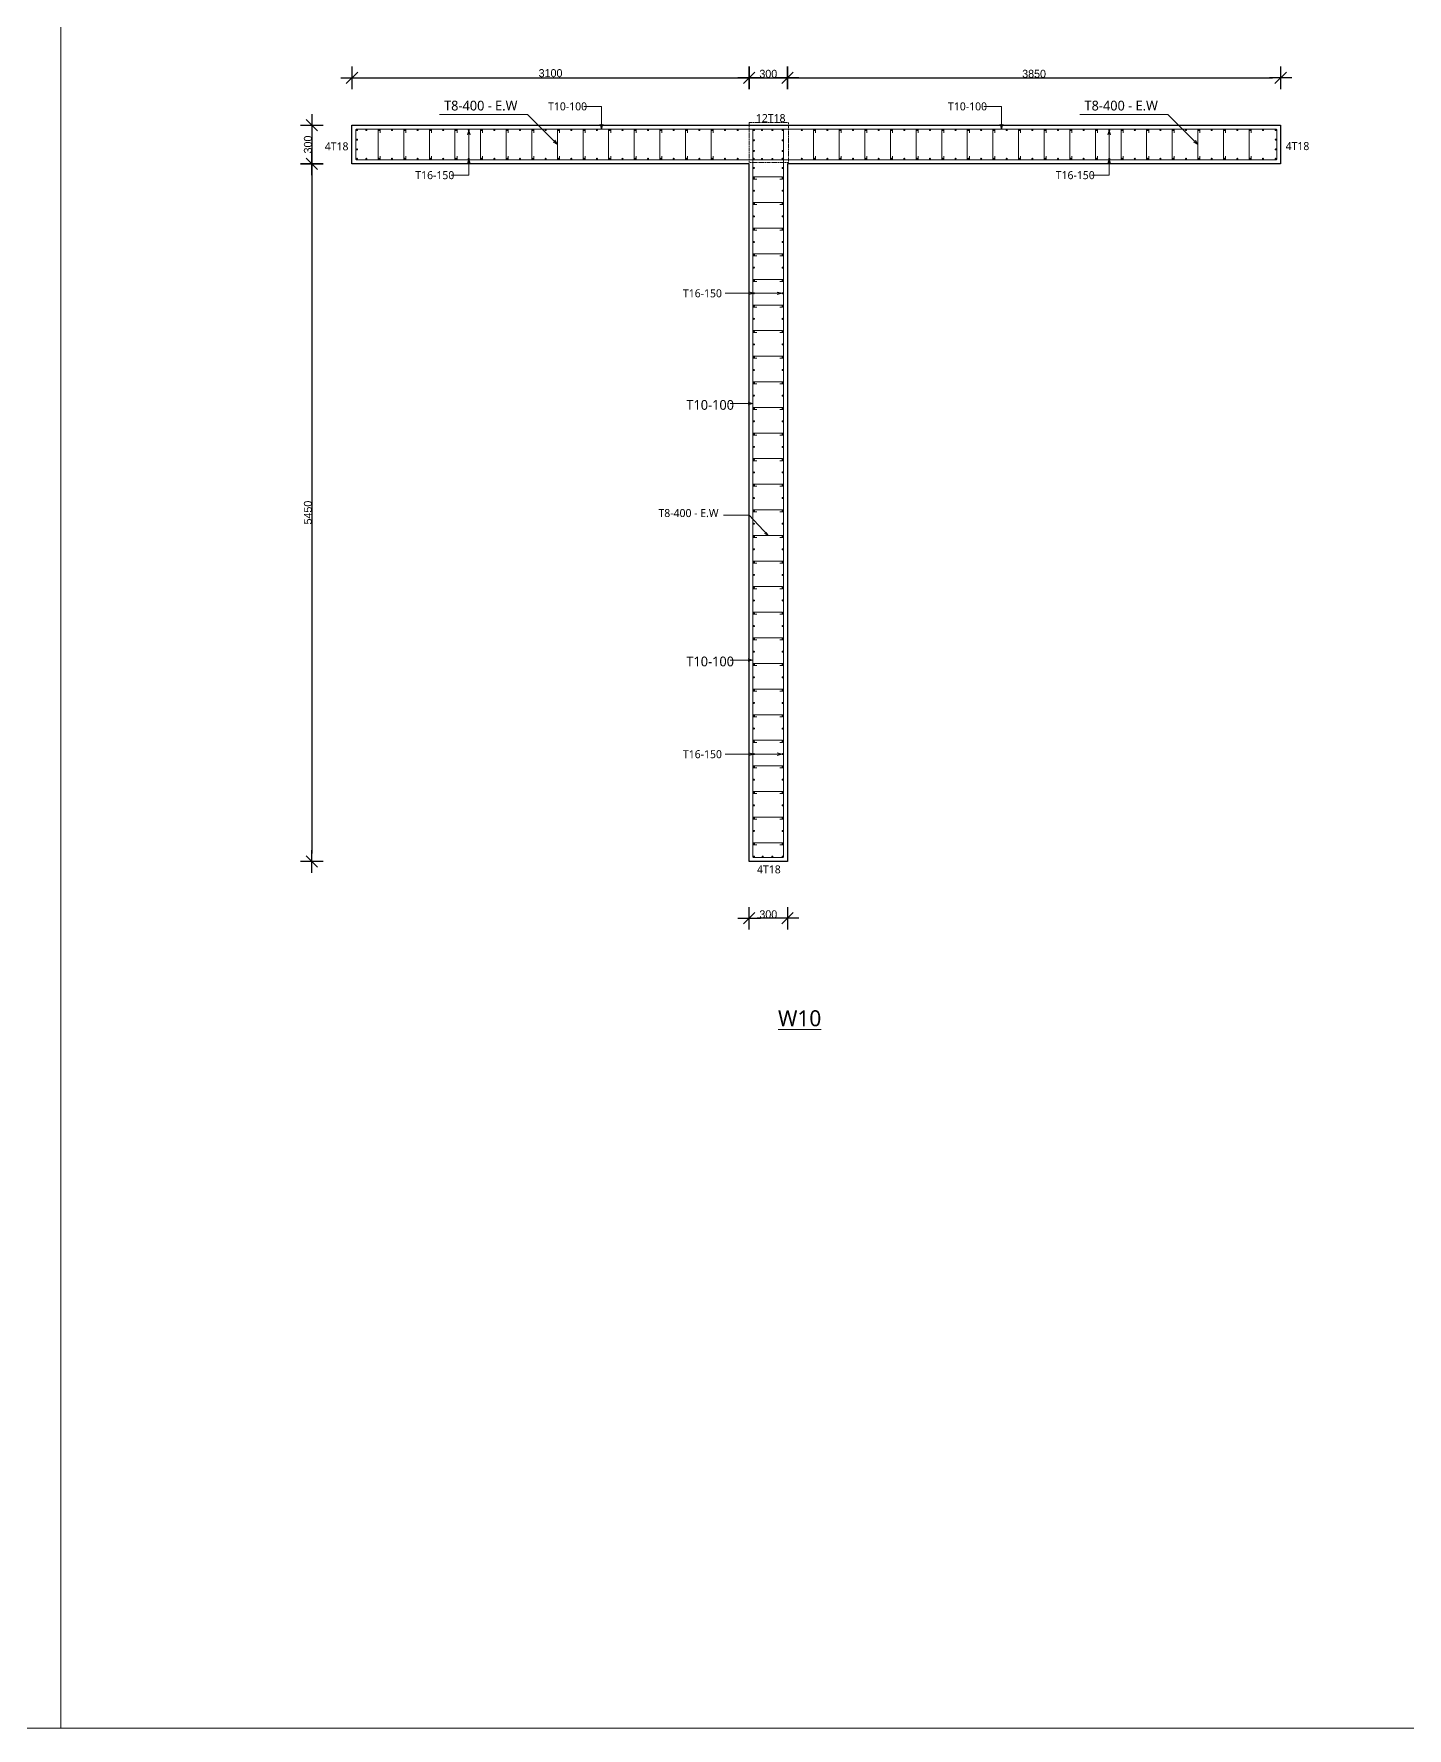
# Model space of a CAD drawing. Header units: millimetres. Extents: x -523 to 167289, y 167321 to 195048.
# Drawn here: x 134646 to 145366, y 169581 to 182814 of the extents above; entities that cross this region are included whole.
import ezdxf

# ---------------------------------------------------------------- set-up
doc = ezdxf.new("R2010")
doc.units = ezdxf.units.MM
doc.header["$PDMODE"] = 98
doc.linetypes.add('Dash', pattern=[6.35, 3.175, -3.175])
doc.layers.get('0').update_dxf_attribs({"lineweight": 20})
doc.layers.get('Defpoints').update_dxf_attribs({"lineweight": 20})
for name, color, linetype, lineweight in [('A-ANNO-TEXT', 4, 'Continuous', 13), ('A-DETL', 2, 'Continuous', 5), ('A-DETL-HDLN', 90, 'Dash', 5)]:
    doc.layers.add(name, color=color, linetype=linetype, lineweight=lineweight)
doc.layers.add('DM', color=7, linetype='Continuous')
doc.layers.add('GR-C', color=1, linetype='Continuous')
doc.styles.add('Segoe UI Light', font='segoeuil.ttf', dxfattribs={"width": 0.85, "height": 400})
doc.styles.add('T25-50', font='stencil.shx', dxfattribs={"height": 62.5})
doc.dimstyles.new('D35-100', dxfattribs={"dimtxt": 62.5, "dimasz": 210, "dimexe": 0.1, "dimexo": 0.0065, "dimgap": 126, "dimtad": 1, "dimdec": 0, "dimzin": 0, "dimdsep": 46, "dimtxsty": 'T25-50', "dimblk": 'TK', "dimcen": 90, "dimdle": 100, "dimclrt": 7, "dimadec": 0, "dimazin": 0, "dimtfac": 1, "dimtdec": 0, "dimtix": 1, "dimtofl": 0, "dimtmove": 1, "dimatfit": 3, "dimldrblk": 'COLUMNS AND AXES-XREF-GROUND$0$DOT1', "dimfxl": 0.15, "dimfxlon": 1, "dimtolj": 1, "dimtzin": 0, "dimarcsym": 1})

# ---------------------------------------------------------------- blocks, each defined once
blk = doc.blocks.new('TK')
at = {"layer": 'DM'}
for p, q in [((1.41, 0), (-1.41, 0)), ((-0.71, -0.71), (0.71, 0.71)), ((0, 1.41), (0, -1.41))]:
    blk.add_line(p, q, dxfattribs=at)
blk = doc.blocks.new('*D466')
at = {"layer": 'A-DETL', "color": 0, "lineweight": -2, "transparency": 16777216}
for p, q in [((140229, 175906), (140229, 175906)), ((140466, 175906), (140291, 175906)), ((140529, 175906), (140529, 175906))]:
    blk.add_line(p, q, dxfattribs=at)
at = {"layer": 'Defpoints', "color": 0, "transparency": 16777216}
for p in [(140229, 176350, 0), (140529, 176350, 0), (140229, 175906)]:
    blk.add_point(p, dxfattribs=at)
at = {"layer": 'A-DETL', "color": 0, "lineweight": -2, "transparency": 16777216, "xscale": 62.5, "yscale": 62.5, "zscale": 62.5, "rotation": 180}
blk.add_blockref('TK', (140229, 175906), dxfattribs=at)
at = {"layer": 'A-DETL', "color": 0, "lineweight": -2, "transparency": 16777216, "xscale": 62.5, "yscale": 62.5, "zscale": 62.5}
blk.add_blockref('TK', (140529, 175906), dxfattribs=at)
at = {"layer": 'A-DETL', "color": 7, "transparency": 16777216, "insert": (140379, 175937), "char_height": 62.5, "attachment_point": 5, "style": 'T25-50'}
blk.add_mtext('\\A1;300', dxfattribs=at)
blk = doc.blocks.new('COLUMNS AND AXES-XREF-GROUND$0$DOT1')
for p, q in [((0, -2.5), (0, 2.5)), ((2.5, 0), (-2.5, 0))]:
    blk.add_line(p, q)
blk.add_circle((0, 0), 0.485)
blk = doc.blocks.new('*D467')
at = {"layer": 'A-DETL', "color": 0, "lineweight": -2, "transparency": 16777216}
for p, q in [((137129, 182471), (137129, 182471)), ((137191, 182471), (140166, 182471)), ((140229, 182471), (140229, 182471))]:
    blk.add_line(p, q, dxfattribs=at)
at = {"layer": 'Defpoints', "color": 0, "transparency": 16777216}
for p in [(140229, 182471), (137129, 182100, 0), (140229, 181800, 0)]:
    blk.add_point(p, dxfattribs=at)
at = {"layer": 'A-DETL', "color": 0, "lineweight": -2, "transparency": 16777216, "xscale": 62.5, "yscale": 62.5, "zscale": 62.5, "rotation": 180}
blk.add_blockref('TK', (137129, 182471), dxfattribs=at)
at = {"layer": 'A-DETL', "color": 0, "lineweight": -2, "transparency": 16777216, "xscale": 62.5, "yscale": 62.5, "zscale": 62.5}
blk.add_blockref('TK', (140229, 182471), dxfattribs=at)
at = {"layer": 'A-DETL', "color": 7, "transparency": 16777216, "insert": (138679, 182507), "char_height": 62.5, "attachment_point": 5, "style": 'T25-50'}
blk.add_mtext('\\A1;3100', dxfattribs=at)
blk = doc.blocks.new('*D468')
at = {"layer": 'A-DETL', "color": 0, "lineweight": -2, "transparency": 16777216}
for p, q in [((140229, 182471), (140229, 182471)), ((140291, 182471), (140466, 182471)), ((140529, 182471), (140529, 182471))]:
    blk.add_line(p, q, dxfattribs=at)
at = {"layer": 'Defpoints', "color": 0, "transparency": 16777216}
for p in [(140529, 182471), (140229, 181800, 0), (140529, 181800, 0)]:
    blk.add_point(p, dxfattribs=at)
at = {"layer": 'A-DETL', "color": 0, "lineweight": -2, "transparency": 16777216, "xscale": 62.5, "yscale": 62.5, "zscale": 62.5, "rotation": 180}
blk.add_blockref('TK', (140229, 182471), dxfattribs=at)
at = {"layer": 'A-DETL', "color": 0, "lineweight": -2, "transparency": 16777216, "xscale": 62.5, "yscale": 62.5, "zscale": 62.5}
blk.add_blockref('TK', (140529, 182471), dxfattribs=at)
at = {"layer": 'A-DETL', "color": 7, "transparency": 16777216, "insert": (140379, 182502), "char_height": 62.5, "attachment_point": 5, "style": 'T25-50'}
blk.add_mtext('\\A1;300', dxfattribs=at)
blk = doc.blocks.new('*D469')
at = {"layer": 'A-DETL', "color": 0, "lineweight": -2, "transparency": 16777216}
for p, q in [((140529, 182471), (140529, 182471)), ((140591, 182471), (144316, 182471)), ((144379, 182471), (144379, 182471))]:
    blk.add_line(p, q, dxfattribs=at)
at = {"layer": 'Defpoints', "color": 0, "transparency": 16777216}
for p in [(144379, 182471), (140529, 181800, 0), (144379, 181800, 0)]:
    blk.add_point(p, dxfattribs=at)
at = {"layer": 'A-DETL', "color": 0, "lineweight": -2, "transparency": 16777216, "xscale": 62.5, "yscale": 62.5, "zscale": 62.5, "rotation": 180}
blk.add_blockref('TK', (140529, 182471), dxfattribs=at)
at = {"layer": 'A-DETL', "color": 0, "lineweight": -2, "transparency": 16777216, "xscale": 62.5, "yscale": 62.5, "zscale": 62.5}
blk.add_blockref('TK', (144379, 182471), dxfattribs=at)
at = {"layer": 'A-DETL', "color": 7, "transparency": 16777216, "insert": (142454, 182502), "char_height": 62.5, "attachment_point": 5, "style": 'T25-50'}
blk.add_mtext('\\A1;3850', dxfattribs=at)
blk = doc.blocks.new('*D470')
at = {"layer": 'A-DETL', "color": 0, "lineweight": -2, "transparency": 16777216}
for p, q in [((136816, 182100), (136816, 182100)), ((136816, 182038), (136816, 181863)), ((136816, 181800), (136816, 181800))]:
    blk.add_line(p, q, dxfattribs=at)
at = {"layer": 'Defpoints', "color": 0, "transparency": 16777216}
for p in [(137129, 182100, 0), (136816, 181800), (137129, 181800, 0)]:
    blk.add_point(p, dxfattribs=at)
at = {"layer": 'A-DETL', "color": 0, "lineweight": -2, "transparency": 16777216, "xscale": 62.5, "yscale": 62.5, "zscale": 62.5}
for p, rotation in [((136816, 182100), 90), ((136816, 181800), 270)]:
    blk.add_blockref('TK', p, dxfattribs=dict(at, rotation=rotation))
at = {"layer": 'A-DETL', "color": 7, "transparency": 16777216, "insert": (136785, 181950), "char_height": 62.5, "attachment_point": 5, "rotation": 90, "style": 'T25-50'}
blk.add_mtext('\\A1;300', dxfattribs=at)
blk = doc.blocks.new('*D471')
at = {"layer": 'A-DETL', "color": 0, "lineweight": -2, "transparency": 16777216}
for p, q in [((136816, 181800), (136816, 181800)), ((136816, 181738), (136816, 176413)), ((136816, 176350), (136816, 176350))]:
    blk.add_line(p, q, dxfattribs=at)
at = {"layer": 'Defpoints', "color": 0, "transparency": 16777216}
for p in [(137129, 181800, 0), (136816, 176350), (140229, 176350, 0)]:
    blk.add_point(p, dxfattribs=at)
at = {"layer": 'A-DETL', "color": 0, "lineweight": -2, "transparency": 16777216, "xscale": 62.5, "yscale": 62.5, "zscale": 62.5}
for p, rotation in [((136816, 181800), 90), ((136816, 176350), 270)]:
    blk.add_blockref('TK', p, dxfattribs=dict(at, rotation=rotation))
at = {"layer": 'A-DETL', "color": 7, "transparency": 16777216, "insert": (136785, 179075), "char_height": 62.5, "attachment_point": 5, "rotation": 90, "style": 'T25-50'}
blk.add_mtext('\\A1;5450', dxfattribs=at)

msp = doc.modelspace()

# ---------------------------------------------------------------- linework, layer by layer
at = {"layer": 'A-ANNO-TEXT', "color": 250, "lineweight": 13}
for p, q in [((139077.3, 182247.9, 0), (138939.8, 182247.9, 0)), ((139077.3, 182070.4, 0), (139077.3, 182247.9, 0)), ((142199.9, 182247.9, 0), (142062.4, 182247.9, 0)), ((142199.9, 182070.4, 0), (142199.9, 182247.9, 0)), ((138498.7, 182184.1, 0), (137811.8, 182184.1, 0)), ((138732.7, 181950.1, 0), (138498.7, 182184.1, 0)), ((139077.3, 182070.4, 0), (139067.3, 182107.9, 0)), ((139077.3, 182070.4, 0), (139087.4, 182107.9, 0)), ((142199.9, 182070.4, 0), (142189.8, 182107.9, 0)), ((142199.9, 182070.4, 0), (142209.9, 182107.9, 0)), ((143498.7, 182184.1, 0), (142811.8, 182184.1, 0)), ((143732.7, 181950.1, 0), (143498.7, 182184.1, 0)), ((138040.7, 182062.4, 0), (138030.7, 182024.9, 0)), ((138040.7, 182062.4, 0), (138040.7, 181710.9, 0)), ((138040.7, 182062.4, 0), (138050.8, 182024.9, 0)), ((138732.7, 181950.1, 0), (138699.1, 181969.5, 0)), ((138732.7, 181950.1, 0), (138713.3, 181983.7, 0)), ((143040.7, 182062.4, 0), (143030.7, 182024.9, 0)), ((143040.7, 182062.4, 0), (143040.7, 181710.9, 0)), ((143040.7, 182062.4, 0), (143050.8, 182024.9, 0)), ((143732.7, 181950.1, 0), (143699.1, 181969.5, 0)), ((143732.7, 181950.1, 0), (143713.3, 181983.7, 0)), ((138040.7, 181838.4, 0), (138030.7, 181800.9, 0)), ((138040.7, 181838.4, 0), (138050.8, 181800.9, 0)), ((143040.7, 181838.4, 0), (143030.7, 181800.9, 0)), ((143040.7, 181838.4, 0), (143050.8, 181800.9, 0)), ((138040.7, 181710.9, 0), (137903.3, 181710.9, 0)), ((143040.7, 181710.9, 0), (142903.3, 181710.9, 0)), ((140151.3, 180787.9, 0), (140042.1, 180787.9, 0)), ((140335.1, 180787.9, 0), (140151.3, 180787.9, 0)), ((140486.8, 180787.9, 0), (140156.3, 180787.9, 0)), ((140266.7, 180788.4, 0), (140229.2, 180798.5, 0)), ((140266.7, 180788.4, 0), (140229.2, 180778.4, 0)), ((140486.8, 180787.9, 0), (140449.3, 180798, 0)), ((140486.8, 180787.9, 0), (140449.3, 180777.9, 0)), ((140258.7, 179927.1, 0), (140081.2, 179927.1, 0)), ((140258.7, 179927.1, 0), (140221.2, 179937.1, 0)), ((140258.7, 179927.1, 0), (140221.2, 179917, 0)), ((140137.5, 179054, 0), (140028.4, 179054, 0)), ((140229.3, 179054, 0), (140137.5, 179054, 0)), ((140378.7, 178896.4, 0), (140350.1, 178912.2, 0)), ((140258.7, 177923.5, 0), (140081.2, 177923.5, 0)), ((140258.7, 177923.5, 0), (140221.2, 177933.5, 0)), ((140258.7, 177923.5, 0), (140221.2, 177913.4, 0)), ((140266.7, 177188.4, 0), (140229.2, 177198.5, 0)), ((140486.8, 177187.9, 0), (140449.3, 177198, 0)), ((140151.3, 177187.9, 0), (140042.1, 177187.9, 0)), ((140335.1, 177187.9, 0), (140151.3, 177187.9, 0)), ((140486.8, 177187.9, 0), (140156.3, 177187.9, 0)), ((140266.7, 177188.4, 0), (140229.2, 177178.4, 0)), ((140486.8, 177187.9, 0), (140449.3, 177177.9, 0))]:
    msp.add_line(p, q, dxfattribs=at)
at = {"layer": 'A-ANNO-TEXT', "color": 250, "lineweight": 13, "elevation": 0}
msp.add_lwpolyline([(140362.5, 178919.8), (140378.7, 178896.4), (140229.3, 179054)], dxfattribs=at)
at = {"layer": 'A-DETL'}
msp.add_lwpolyline([(124282.3, 195047.8), (167289, 195047.8), (167289, 169580.6), (124282.3, 169580.6)], close=True, dxfattribs=at)
msp.add_lwpolyline([(134856.3, 184608), (134856.3, 169580.6)], dxfattribs=at)
at = {"layer": 'A-DETL', "elevation": 0}
for points in [[(137166.7, 182070.4), (144340.7, 182070.4, -0.4142136), (144348.7, 182062.4), (144348.7, 181838.4, -0.4142136), (144340.7, 181830.4), (137166.7, 181830.4, -0.4142136), (137158.7, 181838.4), (137158.7, 182062.4, -0.4142136)], [(140498.7, 182062.4), (140498.7, 176388.4, -0.4142136), (140490.7, 176380.4), (140266.7, 176380.4, -0.4142136), (140258.7, 176388.4), (140258.7, 182062.4, -0.4142136), (140266.7, 182070.4), (140490.7, 182070.4, -0.4142136)]]:
    msp.add_lwpolyline(points, format="xyb", close=True, dxfattribs=at)
at = {"layer": 'A-DETL', "const_width": 8, "elevation": 0}
for points in [[(137164.1, 182062.4, 1), (137172.1, 182062.4, 1)], [(137164.1, 181988.2, 1), (137172.1, 181988.2, 1)], [(137236.7, 182062.4, 1), (137244.7, 182062.4, 1)], [(137336.7, 182062.4, 1), (137344.7, 182062.4, 1)], [(137436.7, 182062.4, 1), (137444.7, 182062.4, 1)], [(137536.7, 182062.4, 1), (137544.7, 182062.4, 1)], [(137636.7, 182062.4, 1), (137644.7, 182062.4, 1)], [(137736.7, 182062.4, 1), (137744.7, 182062.4, 1)], [(137836.7, 182062.4, 1), (137844.7, 182062.4, 1)], [(137936.7, 182062.4, 1), (137944.7, 182062.4, 1)], [(138036.7, 182062.4, 1), (138044.7, 182062.4, 1)], [(138136.7, 182062.4, 1), (138144.7, 182062.4, 1)], [(138236.7, 182062.4, 1), (138244.7, 182062.4, 1)], [(138336.7, 182062.4, 1), (138344.7, 182062.4, 1)], [(138436.7, 182062.4, 1), (138444.7, 182062.4, 1)], [(138536.7, 182062.4, 1), (138544.7, 182062.4, 1)], [(138636.7, 182062.4, 1), (138644.7, 182062.4, 1)], [(138736.7, 182062.4, 1), (138744.7, 182062.4, 1)], [(138836.7, 182062.4, 1), (138844.7, 182062.4, 1)], [(138936.7, 182062.4, 1), (138944.7, 182062.4, 1)], [(139036.7, 182062.4, 1), (139044.7, 182062.4, 1)], [(139136.7, 182062.4, 1), (139144.7, 182062.4, 1)], [(139236.7, 182062.4, 1), (139244.7, 182062.4, 1)], [(139336.7, 182062.4, 1), (139344.7, 182062.4, 1)], [(139436.7, 182062.4, 1), (139444.7, 182062.4, 1)], [(139536.7, 182062.4, 1), (139544.7, 182062.4, 1)], [(139636.7, 182062.4, 1), (139644.7, 182062.4, 1)], [(139736.7, 182062.4, 1), (139744.7, 182062.4, 1)], [(139836.7, 182062.4, 1), (139844.7, 182062.4, 1)], [(139936.7, 182062.4, 1), (139944.7, 182062.4, 1)], [(140036.7, 182062.4, 1), (140044.7, 182062.4, 1)], [(140136.7, 182062.4, 1), (140144.7, 182062.4, 1)], [(140262.7, 181983.1, -1), (140270.7, 181983.1, -1)], [(140494.7, 181983.1, 1), (140486.7, 181983.1, 1)], [(140636.7, 182062.4, 1), (140644.7, 182062.4, 1)], [(140736.7, 182062.4, 1), (140744.7, 182062.4, 1)], [(140836.7, 182062.4, 1), (140844.7, 182062.4, 1)], [(140936.7, 182062.4, 1), (140944.7, 182062.4, 1)], [(141036.7, 182062.4, 1), (141044.7, 182062.4, 1)], [(141136.7, 182062.4, 1), (141144.7, 182062.4, 1)], [(141236.7, 182062.4, 1), (141244.7, 182062.4, 1)], [(141336.7, 182062.4, 1), (141344.7, 182062.4, 1)], [(141436.7, 182062.4, 1), (141444.7, 182062.4, 1)], [(141536.7, 182062.4, 1), (141544.7, 182062.4, 1)], [(141636.7, 182062.4, 1), (141644.7, 182062.4, 1)], [(141736.7, 182062.4, 1), (141744.7, 182062.4, 1)], [(141836.7, 182062.4, 1), (141844.7, 182062.4, 1)], [(141936.7, 182062.4, 1), (141944.7, 182062.4, 1)], [(142036.7, 182062.4, 1), (142044.7, 182062.4, 1)], [(142136.7, 182062.4, 1), (142144.7, 182062.4, 1)], [(142236.7, 182062.4, 1), (142244.7, 182062.4, 1)], [(142336.7, 182062.4, 1), (142344.7, 182062.4, 1)], [(142436.7, 182062.4, 1), (142444.7, 182062.4, 1)], [(142536.7, 182062.4, 1), (142544.7, 182062.4, 1)], [(142636.7, 182062.4, 1), (142644.7, 182062.4, 1)], [(142736.7, 182062.4, 1), (142744.7, 182062.4, 1)], [(142836.7, 182062.4, 1), (142844.7, 182062.4, 1)], [(142936.7, 182062.4, 1), (142944.7, 182062.4, 1)], [(143036.7, 182062.4, 1), (143044.7, 182062.4, 1)], [(143136.7, 182062.4, 1), (143144.7, 182062.4, 1)], [(143236.7, 182062.4, 1), (143244.7, 182062.4, 1)], [(143336.7, 182062.4, 1), (143344.7, 182062.4, 1)], [(143436.7, 182062.4, 1), (143444.7, 182062.4, 1)], [(143536.7, 182062.4, 1), (143544.7, 182062.4, 1)], [(143636.7, 182062.4, 1), (143644.7, 182062.4, 1)], [(143736.7, 182062.4, 1), (143744.7, 182062.4, 1)], [(143836.7, 182062.4, 1), (143844.7, 182062.4, 1)], [(143936.7, 182062.4, 1), (143944.7, 182062.4, 1)], [(144036.7, 182062.4, 1), (144044.7, 182062.4, 1)], [(144136.7, 182062.4, 1), (144144.7, 182062.4, 1)], [(144236.7, 182062.4, 1), (144244.7, 182062.4, 1)], [(144336.7, 182062.4, 1), (144344.7, 182062.4, 1)], [(144336.7, 181988.2, 1), (144344.7, 181988.2, 1)], [(137164.1, 181911.8, 1), (137172.1, 181911.8, 1)], [(137164.1, 181838.3, 1), (137172.1, 181838.3, 1)], [(137236.7, 181838.4, -1), (137244.7, 181838.4, -1)], [(137336.7, 181838.4, -1), (137344.7, 181838.4, -1)], [(137436.7, 181838.4, -1), (137444.7, 181838.4, -1)], [(137536.7, 181838.4, -1), (137544.7, 181838.4, -1)], [(137636.7, 181838.4, -1), (137644.7, 181838.4, -1)], [(137736.7, 181838.4, -1), (137744.7, 181838.4, -1)], [(137836.7, 181838.4, -1), (137844.7, 181838.4, -1)], [(137936.7, 181838.4, -1), (137944.7, 181838.4, -1)], [(138036.7, 181838.4, -1), (138044.7, 181838.4, -1)], [(138136.7, 181838.4, -1), (138144.7, 181838.4, -1)], [(138236.7, 181838.4, -1), (138244.7, 181838.4, -1)], [(138336.7, 181838.4, -1), (138344.7, 181838.4, -1)], [(138436.7, 181838.4, -1), (138444.7, 181838.4, -1)], [(138536.7, 181838.4, -1), (138544.7, 181838.4, -1)], [(138636.7, 181838.4, -1), (138644.7, 181838.4, -1)], [(138736.7, 181838.4, -1), (138744.7, 181838.4, -1)], [(138836.7, 181838.4, -1), (138844.7, 181838.4, -1)], [(138936.7, 181838.4, -1), (138944.7, 181838.4, -1)], [(139036.7, 181838.4, -1), (139044.7, 181838.4, -1)], [(139136.7, 181838.4, -1), (139144.7, 181838.4, -1)], [(139236.7, 181838.4, -1), (139244.7, 181838.4, -1)], [(139336.7, 181838.4, -1), (139344.7, 181838.4, -1)], [(139436.7, 181838.4, -1), (139444.7, 181838.4, -1)], [(139536.7, 181838.4, -1), (139544.7, 181838.4, -1)], [(139636.7, 181838.4, -1), (139644.7, 181838.4, -1)], [(139736.7, 181838.4, -1), (139744.7, 181838.4, -1)], [(139836.7, 181838.4, -1), (139844.7, 181838.4, -1)], [(139936.7, 181838.4, -1), (139944.7, 181838.4, -1)], [(140036.7, 181838.4, -1), (140044.7, 181838.4, -1)], [(140136.7, 181838.4, -1), (140144.7, 181838.4, -1)], [(140261.8, 181838.4, -1), (140269.8, 181838.4, -1)], [(140262.7, 181900, -1), (140270.7, 181900, -1)], [(140485.8, 181838.4, -1), (140493.8, 181838.4, -1)], [(140494.7, 181900, 1), (140486.7, 181900, 1)], [(140636.7, 181838.4, -1), (140644.7, 181838.4, -1)], [(140736.7, 181838.4, -1), (140744.7, 181838.4, -1)], [(140836.7, 181838.4, -1), (140844.7, 181838.4, -1)], [(140936.7, 181838.4, -1), (140944.7, 181838.4, -1)], [(141036.7, 181838.4, -1), (141044.7, 181838.4, -1)], [(141136.7, 181838.4, -1), (141144.7, 181838.4, -1)], [(141236.7, 181838.4, -1), (141244.7, 181838.4, -1)], [(141336.7, 181838.4, -1), (141344.7, 181838.4, -1)], [(141436.7, 181838.4, -1), (141444.7, 181838.4, -1)], [(141536.7, 181838.4, -1), (141544.7, 181838.4, -1)], [(141636.7, 181838.4, -1), (141644.7, 181838.4, -1)], [(141736.7, 181838.4, -1), (141744.7, 181838.4, -1)], [(141836.7, 181838.4, -1), (141844.7, 181838.4, -1)], [(141936.7, 181838.4, -1), (141944.7, 181838.4, -1)], [(142036.7, 181838.4, -1), (142044.7, 181838.4, -1)], [(142136.7, 181838.4, -1), (142144.7, 181838.4, -1)], [(142236.7, 181838.4, -1), (142244.7, 181838.4, -1)], [(142336.7, 181838.4, -1), (142344.7, 181838.4, -1)], [(142436.7, 181838.4, -1), (142444.7, 181838.4, -1)], [(142536.7, 181838.4, -1), (142544.7, 181838.4, -1)], [(142636.7, 181838.4, -1), (142644.7, 181838.4, -1)], [(142736.7, 181838.4, -1), (142744.7, 181838.4, -1)], [(142836.7, 181838.4, -1), (142844.7, 181838.4, -1)], [(142936.7, 181838.4, -1), (142944.7, 181838.4, -1)], [(143036.7, 181838.4, -1), (143044.7, 181838.4, -1)], [(143136.7, 181838.4, -1), (143144.7, 181838.4, -1)], [(143236.7, 181838.4, -1), (143244.7, 181838.4, -1)], [(143336.7, 181838.4, -1), (143344.7, 181838.4, -1)], [(143436.7, 181838.4, -1), (143444.7, 181838.4, -1)], [(143536.7, 181838.4, -1), (143544.7, 181838.4, -1)], [(143636.7, 181838.4, -1), (143644.7, 181838.4, -1)], [(143736.7, 181838.4, -1), (143744.7, 181838.4, -1)], [(143836.7, 181838.4, -1), (143844.7, 181838.4, -1)], [(143936.7, 181838.4, -1), (143944.7, 181838.4, -1)], [(144036.7, 181838.4, -1), (144044.7, 181838.4, -1)], [(144136.7, 181838.4, -1), (144144.7, 181838.4, -1)], [(144236.7, 181838.4, -1), (144244.7, 181838.4, -1)], [(144336.7, 181911.8, 1), (144344.7, 181911.8, 1)], [(144336.7, 181838.3, 1), (144344.7, 181838.3, 1)], [(140262.7, 181766.7, -1), (140270.7, 181766.7, -1)], [(140262.7, 181688.4, -1), (140270.7, 181688.4, -1)], [(140494.7, 181766.7, 1), (140486.7, 181766.7, 1)], [(140494.7, 181688.4, 1), (140486.7, 181688.4, 1)], [(140262.7, 181588.4, -1), (140270.7, 181588.4, -1)], [(140494.7, 181588.4, 1), (140486.7, 181588.4, 1)], [(140262.7, 181488.4, -1), (140270.7, 181488.4, -1)], [(140494.7, 181488.4, 1), (140486.7, 181488.4, 1)], [(140262.7, 181388.4, -1), (140270.7, 181388.4, -1)], [(140494.7, 181388.4, 1), (140486.7, 181388.4, 1)], [(140262.7, 181288.4, -1), (140270.7, 181288.4, -1)], [(140262.7, 181188.4, -1), (140270.7, 181188.4, -1)], [(140494.7, 181288.4, 1), (140486.7, 181288.4, 1)], [(140494.7, 181188.4, 1), (140486.7, 181188.4, 1)], [(140262.7, 181088.4, -1), (140270.7, 181088.4, -1)], [(140494.7, 181088.4, 1), (140486.7, 181088.4, 1)], [(140262.7, 180988.4, -1), (140270.7, 180988.4, -1)], [(140494.7, 180988.4, 1), (140486.7, 180988.4, 1)], [(140262.7, 180888.4, -1), (140270.7, 180888.4, -1)], [(140262.7, 180788.4, -1), (140270.7, 180788.4, -1)], [(140494.7, 180888.4, 1), (140486.7, 180888.4, 1)], [(140494.7, 180788.4, 1), (140486.7, 180788.4, 1)], [(140262.7, 180688.4, -1), (140270.7, 180688.4, -1)], [(140494.7, 180688.4, 1), (140486.7, 180688.4, 1)], [(140262.7, 180588.4, -1), (140270.7, 180588.4, -1)], [(140494.7, 180588.4, 1), (140486.7, 180588.4, 1)], [(140262.7, 180488.4, -1), (140270.7, 180488.4, -1)], [(140262.7, 180388.4, -1), (140270.7, 180388.4, -1)], [(140494.7, 180488.4, 1), (140486.7, 180488.4, 1)], [(140494.7, 180388.4, 1), (140486.7, 180388.4, 1)], [(140262.7, 180288.4, -1), (140270.7, 180288.4, -1)], [(140494.7, 180288.4, 1), (140486.7, 180288.4, 1)], [(140262.7, 180188.4, -1), (140270.7, 180188.4, -1)], [(140494.7, 180188.4, 1), (140486.7, 180188.4, 1)], [(140262.7, 180088.4, -1), (140270.7, 180088.4, -1)], [(140262.7, 179988.4, -1), (140270.7, 179988.4, -1)], [(140494.7, 180088.4, 1), (140486.7, 180088.4, 1)], [(140494.7, 179988.4, 1), (140486.7, 179988.4, 1)], [(140262.7, 179888.4, -1), (140270.7, 179888.4, -1)], [(140494.7, 179888.4, 1), (140486.7, 179888.4, 1)], [(140262.7, 179788.4, -1), (140270.7, 179788.4, -1)], [(140494.7, 179788.4, 1), (140486.7, 179788.4, 1)], [(140262.7, 179688.4, -1), (140270.7, 179688.4, -1)], [(140262.7, 179588.4, -1), (140270.7, 179588.4, -1)], [(140494.7, 179688.4, 1), (140486.7, 179688.4, 1)], [(140494.7, 179588.4, 1), (140486.7, 179588.4, 1)], [(140262.7, 179488.4, -1), (140270.7, 179488.4, -1)], [(140494.7, 179488.4, 1), (140486.7, 179488.4, 1)], [(140262.7, 179388.4, -1), (140270.7, 179388.4, -1)], [(140494.7, 179388.4, 1), (140486.7, 179388.4, 1)], [(140262.7, 179288.4, -1), (140270.7, 179288.4, -1)], [(140262.7, 179188.4, -1), (140270.7, 179188.4, -1)], [(140494.7, 179288.4, 1), (140486.7, 179288.4, 1)], [(140494.7, 179188.4, 1), (140486.7, 179188.4, 1)], [(140262.7, 179088.4, -1), (140270.7, 179088.4, -1)], [(140494.7, 179088.4, 1), (140486.7, 179088.4, 1)], [(140262.7, 178988.4, -1), (140270.7, 178988.4, -1)], [(140494.7, 178988.4, 1), (140486.7, 178988.4, 1)], [(140262.7, 178888.4, -1), (140270.7, 178888.4, -1)], [(140262.7, 178788.4, -1), (140270.7, 178788.4, -1)], [(140494.7, 178888.4, 1), (140486.7, 178888.4, 1)], [(140494.7, 178788.4, 1), (140486.7, 178788.4, 1)], [(140262.7, 178688.4, -1), (140270.7, 178688.4, -1)], [(140494.7, 178688.4, 1), (140486.7, 178688.4, 1)], [(140262.7, 178588.4, -1), (140270.7, 178588.4, -1)], [(140494.7, 178588.4, 1), (140486.7, 178588.4, 1)], [(140262.7, 178488.4, -1), (140270.7, 178488.4, -1)], [(140262.7, 178388.4, -1), (140270.7, 178388.4, -1)], [(140494.7, 178488.4, 1), (140486.7, 178488.4, 1)], [(140494.7, 178388.4, 1), (140486.7, 178388.4, 1)], [(140262.7, 178288.4, -1), (140270.7, 178288.4, -1)], [(140494.7, 178288.4, 1), (140486.7, 178288.4, 1)], [(140262.7, 178188.4, -1), (140270.7, 178188.4, -1)], [(140494.7, 178188.4, 1), (140486.7, 178188.4, 1)], [(140262.7, 178088.4, -1), (140270.7, 178088.4, -1)], [(140262.7, 177988.4, -1), (140270.7, 177988.4, -1)], [(140494.7, 178088.4, 1), (140486.7, 178088.4, 1)], [(140494.7, 177988.4, 1), (140486.7, 177988.4, 1)], [(140262.7, 177888.4, -1), (140270.7, 177888.4, -1)], [(140494.7, 177888.4, 1), (140486.7, 177888.4, 1)], [(140262.7, 177788.4, -1), (140270.7, 177788.4, -1)], [(140494.7, 177788.4, 1), (140486.7, 177788.4, 1)], [(140262.7, 177688.4, -1), (140270.7, 177688.4, -1)], [(140262.7, 177588.4, -1), (140270.7, 177588.4, -1)], [(140494.7, 177688.4, 1), (140486.7, 177688.4, 1)], [(140494.7, 177588.4, 1), (140486.7, 177588.4, 1)], [(140262.7, 177488.4, -1), (140270.7, 177488.4, -1)], [(140494.7, 177488.4, 1), (140486.7, 177488.4, 1)], [(140262.7, 177388.4, -1), (140270.7, 177388.4, -1)], [(140494.7, 177388.4, 1), (140486.7, 177388.4, 1)], [(140262.7, 177288.4, -1), (140270.7, 177288.4, -1)], [(140262.7, 177188.4, -1), (140270.7, 177188.4, -1)], [(140494.7, 177288.4, 1), (140486.7, 177288.4, 1)], [(140494.7, 177188.4, 1), (140486.7, 177188.4, 1)], [(140262.7, 177088.4, -1), (140270.7, 177088.4, -1)], [(140494.7, 177088.4, 1), (140486.7, 177088.4, 1)], [(140262.7, 176988.4, -1), (140270.7, 176988.4, -1)], [(140494.7, 176988.4, 1), (140486.7, 176988.4, 1)], [(140262.7, 176888.4, -1), (140270.7, 176888.4, -1)], [(140494.7, 176888.4, 1), (140486.7, 176888.4, 1)], [(140262.7, 176788.4, -1), (140270.7, 176788.4, -1)], [(140262.7, 176688.4, -1), (140270.7, 176688.4, -1)], [(140494.7, 176788.4, 1), (140486.7, 176788.4, 1)], [(140494.7, 176688.4, 1), (140486.7, 176688.4, 1)], [(140262.7, 176588.4, -1), (140270.7, 176588.4, -1)], [(140494.7, 176588.4, 1), (140486.7, 176588.4, 1)], [(140262.7, 176488.4, -1), (140270.7, 176488.4, -1)], [(140494.7, 176488.4, 1), (140486.7, 176488.4, 1)], [(140271.3, 176388.4, 1), (140263.3, 176388.4, 1)], [(140338.4, 176388.4, 1), (140330.4, 176388.4, 1)], [(140414.6, 176388.4, 1), (140406.6, 176388.4, 1)], [(140494.7, 176388.4, 1), (140486.7, 176388.4, 1)]]:
    msp.add_lwpolyline(points, format="xyb", close=True, dxfattribs=at)
at = {"layer": 'A-DETL', "lineweight": 20, "elevation": 0}
for points in [[(137348.7, 181859.8), (137348.7, 181837.8, -0.4142136), (137340.7, 181829.8), (137340.7, 181829.8, -0.4142136), (137332.7, 181837.8), (137332.7, 182062.4, -0.4142136), (137340.7, 182070.4), (137340.7, 182070.4, -0.4142136), (137348.7, 182062.4), (137348.7, 182040.4)], [(137548.7, 181859.8), (137548.7, 181837.8, -0.4142136), (137540.7, 181829.8), (137540.7, 181829.8, -0.4142136), (137532.7, 181837.8), (137532.7, 182062.4, -0.4142136), (137540.7, 182070.4), (137540.7, 182070.4, -0.4142136), (137548.7, 182062.4), (137548.7, 182040.4)], [(137748.7, 181859.8), (137748.7, 181837.8, -0.4142136), (137740.7, 181829.8), (137740.7, 181829.8, -0.4142136), (137732.7, 181837.8), (137732.7, 182062.4, -0.4142136), (137740.7, 182070.4), (137740.7, 182070.4, -0.4142136), (137748.7, 182062.4), (137748.7, 182040.4)], [(137948.7, 181859.8), (137948.7, 181837.8, -0.4142136), (137940.7, 181829.8), (137940.7, 181829.8, -0.4142136), (137932.7, 181837.8), (137932.7, 182062.4, -0.4142136), (137940.7, 182070.4), (137940.7, 182070.4, -0.4142136), (137948.7, 182062.4), (137948.7, 182040.4)], [(138148.7, 181859.8), (138148.7, 181837.8, -0.4142136), (138140.7, 181829.8), (138140.7, 181829.8, -0.4142136), (138132.7, 181837.8), (138132.7, 182062.4, -0.4142136), (138140.7, 182070.4), (138140.7, 182070.4, -0.4142136), (138148.7, 182062.4), (138148.7, 182040.4)], [(138348.7, 181859.8), (138348.7, 181837.8, -0.4142136), (138340.7, 181829.8), (138340.7, 181829.8, -0.4142136), (138332.7, 181837.8), (138332.7, 182062.4, -0.4142136), (138340.7, 182070.4), (138340.7, 182070.4, -0.4142136), (138348.7, 182062.4), (138348.7, 182040.4)], [(138548.7, 181859.8), (138548.7, 181837.8, -0.4142136), (138540.7, 181829.8), (138540.7, 181829.8, -0.4142136), (138532.7, 181837.8), (138532.7, 182062.4, -0.4142136), (138540.7, 182070.4), (138540.7, 182070.4, -0.4142136), (138548.7, 182062.4), (138548.7, 182040.4)], [(138748.7, 181859.8), (138748.7, 181837.8, -0.4142136), (138740.7, 181829.8), (138740.7, 181829.8, -0.4142136), (138732.7, 181837.8), (138732.7, 182062.4, -0.4142136), (138740.7, 182070.4), (138740.7, 182070.4, -0.4142136), (138748.7, 182062.4), (138748.7, 182040.4)], [(138948.7, 181859.8), (138948.7, 181837.8, -0.4142136), (138940.7, 181829.8), (138940.7, 181829.8, -0.4142136), (138932.7, 181837.8), (138932.7, 182062.4, -0.4142136), (138940.7, 182070.4), (138940.7, 182070.4, -0.4142136), (138948.7, 182062.4), (138948.7, 182040.4)], [(139148.7, 181859.8), (139148.7, 181837.8, -0.4142136), (139140.7, 181829.8), (139140.7, 181829.8, -0.4142136), (139132.7, 181837.8), (139132.7, 182062.4, -0.4142136), (139140.7, 182070.4), (139140.7, 182070.4, -0.4142136), (139148.7, 182062.4), (139148.7, 182040.4)], [(139348.7, 181859.8), (139348.7, 181837.8, -0.4142136), (139340.7, 181829.8), (139340.7, 181829.8, -0.4142136), (139332.7, 181837.8), (139332.7, 182062.4, -0.4142136), (139340.7, 182070.4), (139340.7, 182070.4, -0.4142136), (139348.7, 182062.4), (139348.7, 182040.4)], [(139548.7, 181859.8), (139548.7, 181837.8, -0.4142136), (139540.7, 181829.8), (139540.7, 181829.8, -0.4142136), (139532.7, 181837.8), (139532.7, 182062.4, -0.4142136), (139540.7, 182070.4), (139540.7, 182070.4, -0.4142136), (139548.7, 182062.4), (139548.7, 182040.4)], [(139748.7, 181859.8), (139748.7, 181837.8, -0.4142136), (139740.7, 181829.8), (139740.7, 181829.8, -0.4142136), (139732.7, 181837.8), (139732.7, 182062.4, -0.4142136), (139740.7, 182070.4), (139740.7, 182070.4, -0.4142136), (139748.7, 182062.4), (139748.7, 182040.4)], [(139948.7, 181859.8), (139948.7, 181837.8, -0.4142136), (139940.7, 181829.8), (139940.7, 181829.8, -0.4142136), (139932.7, 181837.8), (139932.7, 182062.4, -0.4142136), (139940.7, 182070.4), (139940.7, 182070.4, -0.4142136), (139948.7, 182062.4), (139948.7, 182040.4)], [(140748.7, 181859.8), (140748.7, 181837.8, -0.4142136), (140740.7, 181829.8), (140740.7, 181829.8, -0.4142136), (140732.7, 181837.8), (140732.7, 182062.4, -0.4142136), (140740.7, 182070.4), (140740.7, 182070.4, -0.4142136), (140748.7, 182062.4), (140748.7, 182040.4)], [(140948.7, 181859.8), (140948.7, 181837.8, -0.4142136), (140940.7, 181829.8), (140940.7, 181829.8, -0.4142136), (140932.7, 181837.8), (140932.7, 182062.4, -0.4142136), (140940.7, 182070.4), (140940.7, 182070.4, -0.4142136), (140948.7, 182062.4), (140948.7, 182040.4)], [(141148.7, 181859.8), (141148.7, 181837.8, -0.4142136), (141140.7, 181829.8), (141140.7, 181829.8, -0.4142136), (141132.7, 181837.8), (141132.7, 182062.4, -0.4142136), (141140.7, 182070.4), (141140.7, 182070.4, -0.4142136), (141148.7, 182062.4), (141148.7, 182040.4)], [(141348.7, 181859.8), (141348.7, 181837.8, -0.4142136), (141340.7, 181829.8), (141340.7, 181829.8, -0.4142136), (141332.7, 181837.8), (141332.7, 182062.4, -0.4142136), (141340.7, 182070.4), (141340.7, 182070.4, -0.4142136), (141348.7, 182062.4), (141348.7, 182040.4)], [(141548.7, 181859.8), (141548.7, 181837.8, -0.4142136), (141540.7, 181829.8), (141540.7, 181829.8, -0.4142136), (141532.7, 181837.8), (141532.7, 182062.4, -0.4142136), (141540.7, 182070.4), (141540.7, 182070.4, -0.4142136), (141548.7, 182062.4), (141548.7, 182040.4)], [(141748.7, 181859.8), (141748.7, 181837.8, -0.4142136), (141740.7, 181829.8), (141740.7, 181829.8, -0.4142136), (141732.7, 181837.8), (141732.7, 182062.4, -0.4142136), (141740.7, 182070.4), (141740.7, 182070.4, -0.4142136), (141748.7, 182062.4), (141748.7, 182040.4)], [(141948.7, 181859.8), (141948.7, 181837.8, -0.4142136), (141940.7, 181829.8), (141940.7, 181829.8, -0.4142136), (141932.7, 181837.8), (141932.7, 182062.4, -0.4142136), (141940.7, 182070.4), (141940.7, 182070.4, -0.4142136), (141948.7, 182062.4), (141948.7, 182040.4)], [(142148.7, 181859.8), (142148.7, 181837.8, -0.4142136), (142140.7, 181829.8), (142140.7, 181829.8, -0.4142136), (142132.7, 181837.8), (142132.7, 182062.4, -0.4142136), (142140.7, 182070.4), (142140.7, 182070.4, -0.4142136), (142148.7, 182062.4), (142148.7, 182040.4)], [(142348.7, 181859.8), (142348.7, 181837.8, -0.4142136), (142340.7, 181829.8), (142340.7, 181829.8, -0.4142136), (142332.7, 181837.8), (142332.7, 182062.4, -0.4142136), (142340.7, 182070.4), (142340.7, 182070.4, -0.4142136), (142348.7, 182062.4), (142348.7, 182040.4)], [(142548.7, 181859.8), (142548.7, 181837.8, -0.4142136), (142540.7, 181829.8), (142540.7, 181829.8, -0.4142136), (142532.7, 181837.8), (142532.7, 182062.4, -0.4142136), (142540.7, 182070.4), (142540.7, 182070.4, -0.4142136), (142548.7, 182062.4), (142548.7, 182040.4)], [(142748.7, 181859.8), (142748.7, 181837.8, -0.4142136), (142740.7, 181829.8), (142740.7, 181829.8, -0.4142136), (142732.7, 181837.8), (142732.7, 182062.4, -0.4142136), (142740.7, 182070.4), (142740.7, 182070.4, -0.4142136), (142748.7, 182062.4), (142748.7, 182040.4)], [(142948.7, 181859.8), (142948.7, 181837.8, -0.4142136), (142940.7, 181829.8), (142940.7, 181829.8, -0.4142136), (142932.7, 181837.8), (142932.7, 182062.4, -0.4142136), (142940.7, 182070.4), (142940.7, 182070.4, -0.4142136), (142948.7, 182062.4), (142948.7, 182040.4)], [(143148.7, 181859.8), (143148.7, 181837.8, -0.4142136), (143140.7, 181829.8), (143140.7, 181829.8, -0.4142136), (143132.7, 181837.8), (143132.7, 182062.4, -0.4142136), (143140.7, 182070.4), (143140.7, 182070.4, -0.4142136), (143148.7, 182062.4), (143148.7, 182040.4)], [(143348.7, 181859.8), (143348.7, 181837.8, -0.4142136), (143340.7, 181829.8), (143340.7, 181829.8, -0.4142136), (143332.7, 181837.8), (143332.7, 182062.4, -0.4142136), (143340.7, 182070.4), (143340.7, 182070.4, -0.4142136), (143348.7, 182062.4), (143348.7, 182040.4)], [(143548.7, 181859.8), (143548.7, 181837.8, -0.4142136), (143540.7, 181829.8), (143540.7, 181829.8, -0.4142136), (143532.7, 181837.8), (143532.7, 182062.4, -0.4142136), (143540.7, 182070.4), (143540.7, 182070.4, -0.4142136), (143548.7, 182062.4), (143548.7, 182040.4)], [(143748.7, 181859.8), (143748.7, 181837.8, -0.4142136), (143740.7, 181829.8), (143740.7, 181829.8, -0.4142136), (143732.7, 181837.8), (143732.7, 182062.4, -0.4142136), (143740.7, 182070.4), (143740.7, 182070.4, -0.4142136), (143748.7, 182062.4), (143748.7, 182040.4)], [(143948.7, 181859.8), (143948.7, 181837.8, -0.4142136), (143940.7, 181829.8), (143940.7, 181829.8, -0.4142136), (143932.7, 181837.8), (143932.7, 182062.4, -0.4142136), (143940.7, 182070.4), (143940.7, 182070.4, -0.4142136), (143948.7, 182062.4), (143948.7, 182040.4)], [(144148.7, 181859.8), (144148.7, 181837.8, -0.4142136), (144140.7, 181829.8), (144140.7, 181829.8, -0.4142136), (144132.7, 181837.8), (144132.7, 182062.4, -0.4142136), (144140.7, 182070.4), (144140.7, 182070.4, -0.4142136), (144148.7, 182062.4), (144148.7, 182040.4)], [(140468.7, 181680.4), (140490.7, 181680.4, 0.4142136), (140498.7, 181688.4), (140498.7, 181688.4, 0.4142136), (140490.7, 181696.4), (140266.7, 181696.4, 0.4142136), (140258.7, 181688.4), (140258.7, 181688.4, 0.4142136), (140266.7, 181680.4), (140288.7, 181680.4)], [(140468.7, 181480.4), (140490.7, 181480.4, 0.4142136), (140498.7, 181488.4), (140498.7, 181488.4, 0.4142136), (140490.7, 181496.4), (140266.7, 181496.4, 0.4142136), (140258.7, 181488.4), (140258.7, 181488.4, 0.4142136), (140266.7, 181480.4), (140288.7, 181480.4)], [(140468.7, 181280.4), (140490.7, 181280.4, 0.4142136), (140498.7, 181288.4), (140498.7, 181288.4, 0.4142136), (140490.7, 181296.4), (140266.7, 181296.4, 0.4142136), (140258.7, 181288.4), (140258.7, 181288.4, 0.4142136), (140266.7, 181280.4), (140288.7, 181280.4)], [(140468.7, 181080.4), (140490.7, 181080.4, 0.4142136), (140498.7, 181088.4), (140498.7, 181088.4, 0.4142136), (140490.7, 181096.4), (140266.7, 181096.4, 0.4142136), (140258.7, 181088.4), (140258.7, 181088.4, 0.4142136), (140266.7, 181080.4), (140288.7, 181080.4)], [(140468.7, 180880.4), (140490.7, 180880.4, 0.4142136), (140498.7, 180888.4), (140498.7, 180888.4, 0.4142136), (140490.7, 180896.4), (140266.7, 180896.4, 0.4142136), (140258.7, 180888.4), (140258.7, 180888.4, 0.4142136), (140266.7, 180880.4), (140288.7, 180880.4)], [(140468.7, 180680.4), (140490.7, 180680.4, 0.4142136), (140498.7, 180688.4), (140498.7, 180688.4, 0.4142136), (140490.7, 180696.4), (140266.7, 180696.4, 0.4142136), (140258.7, 180688.4), (140258.7, 180688.4, 0.4142136), (140266.7, 180680.4), (140288.7, 180680.4)], [(140468.7, 180480.4), (140490.7, 180480.4, 0.4142136), (140498.7, 180488.4), (140498.7, 180488.4, 0.4142136), (140490.7, 180496.4), (140266.7, 180496.4, 0.4142136), (140258.7, 180488.4), (140258.7, 180488.4, 0.4142136), (140266.7, 180480.4), (140288.7, 180480.4)], [(140468.7, 180280.4), (140490.7, 180280.4, 0.4142136), (140498.7, 180288.4), (140498.7, 180288.4, 0.4142136), (140490.7, 180296.4), (140266.7, 180296.4, 0.4142136), (140258.7, 180288.4), (140258.7, 180288.4, 0.4142136), (140266.7, 180280.4), (140288.7, 180280.4)], [(140468.7, 180080.4), (140490.7, 180080.4, 0.4142136), (140498.7, 180088.4), (140498.7, 180088.4, 0.4142136), (140490.7, 180096.4), (140266.7, 180096.4, 0.4142136), (140258.7, 180088.4), (140258.7, 180088.4, 0.4142136), (140266.7, 180080.4), (140288.7, 180080.4)], [(140468.7, 179880.4), (140490.7, 179880.4, 0.4142136), (140498.7, 179888.4), (140498.7, 179888.4, 0.4142136), (140490.7, 179896.4), (140266.7, 179896.4, 0.4142136), (140258.7, 179888.4), (140258.7, 179888.4, 0.4142136), (140266.7, 179880.4), (140288.7, 179880.4)], [(140468.7, 179680.4), (140490.7, 179680.4, 0.4142136), (140498.7, 179688.4), (140498.7, 179688.4, 0.4142136), (140490.7, 179696.4), (140266.7, 179696.4, 0.4142136), (140258.7, 179688.4), (140258.7, 179688.4, 0.4142136), (140266.7, 179680.4), (140288.7, 179680.4)], [(140468.7, 179480.4), (140490.7, 179480.4, 0.4142136), (140498.7, 179488.4), (140498.7, 179488.4, 0.4142136), (140490.7, 179496.4), (140266.7, 179496.4, 0.4142136), (140258.7, 179488.4), (140258.7, 179488.4, 0.4142136), (140266.7, 179480.4), (140288.7, 179480.4)], [(140468.7, 179280.4), (140490.7, 179280.4, 0.4142136), (140498.7, 179288.4), (140498.7, 179288.4, 0.4142136), (140490.7, 179296.4), (140266.7, 179296.4, 0.4142136), (140258.7, 179288.4), (140258.7, 179288.4, 0.4142136), (140266.7, 179280.4), (140288.7, 179280.4)], [(140468.7, 179080.4), (140490.7, 179080.4, 0.4142136), (140498.7, 179088.4), (140498.7, 179088.4, 0.4142136), (140490.7, 179096.4), (140266.7, 179096.4, 0.4142136), (140258.7, 179088.4), (140258.7, 179088.4, 0.4142136), (140266.7, 179080.4), (140288.7, 179080.4)], [(140468.7, 178880.4), (140490.7, 178880.4, 0.4142136), (140498.7, 178888.4), (140498.7, 178888.4, 0.4142136), (140490.7, 178896.4), (140266.7, 178896.4, 0.4142136), (140258.7, 178888.4), (140258.7, 178888.4, 0.4142136), (140266.7, 178880.4), (140288.7, 178880.4)], [(140468.7, 178680.4), (140490.7, 178680.4, 0.4142136), (140498.7, 178688.4), (140498.7, 178688.4, 0.4142136), (140490.7, 178696.4), (140266.7, 178696.4, 0.4142136), (140258.7, 178688.4), (140258.7, 178688.4, 0.4142136), (140266.7, 178680.4), (140288.7, 178680.4)], [(140468.7, 178480.4), (140490.7, 178480.4, 0.4142136), (140498.7, 178488.4), (140498.7, 178488.4, 0.4142136), (140490.7, 178496.4), (140266.7, 178496.4, 0.4142136), (140258.7, 178488.4), (140258.7, 178488.4, 0.4142136), (140266.7, 178480.4), (140288.7, 178480.4)], [(140468.7, 178280.4), (140490.7, 178280.4, 0.4142136), (140498.7, 178288.4), (140498.7, 178288.4, 0.4142136), (140490.7, 178296.4), (140266.7, 178296.4, 0.4142136), (140258.7, 178288.4), (140258.7, 178288.4, 0.4142136), (140266.7, 178280.4), (140288.7, 178280.4)], [(140468.7, 178080.4), (140490.7, 178080.4, 0.4142136), (140498.7, 178088.4), (140498.7, 178088.4, 0.4142136), (140490.7, 178096.4), (140266.7, 178096.4, 0.4142136), (140258.7, 178088.4), (140258.7, 178088.4, 0.4142136), (140266.7, 178080.4), (140288.7, 178080.4)], [(140468.7, 177880.4), (140490.7, 177880.4, 0.4142136), (140498.7, 177888.4), (140498.7, 177888.4, 0.4142136), (140490.7, 177896.4), (140266.7, 177896.4, 0.4142136), (140258.7, 177888.4), (140258.7, 177888.4, 0.4142136), (140266.7, 177880.4), (140288.7, 177880.4)], [(140468.7, 177680.4), (140490.7, 177680.4, 0.4142136), (140498.7, 177688.4), (140498.7, 177688.4, 0.4142136), (140490.7, 177696.4), (140266.7, 177696.4, 0.4142136), (140258.7, 177688.4), (140258.7, 177688.4, 0.4142136), (140266.7, 177680.4), (140288.7, 177680.4)], [(140468.7, 177480.4), (140490.7, 177480.4, 0.4142136), (140498.7, 177488.4), (140498.7, 177488.4, 0.4142136), (140490.7, 177496.4), (140266.7, 177496.4, 0.4142136), (140258.7, 177488.4), (140258.7, 177488.4, 0.4142136), (140266.7, 177480.4), (140288.7, 177480.4)], [(140468.7, 177280.4), (140490.7, 177280.4, 0.4142136), (140498.7, 177288.4), (140498.7, 177288.4, 0.4142136), (140490.7, 177296.4), (140266.7, 177296.4, 0.4142136), (140258.7, 177288.4), (140258.7, 177288.4, 0.4142136), (140266.7, 177280.4), (140288.7, 177280.4)], [(140468.7, 177080.4), (140490.7, 177080.4, 0.4142136), (140498.7, 177088.4), (140498.7, 177088.4, 0.4142136), (140490.7, 177096.4), (140266.7, 177096.4, 0.4142136), (140258.7, 177088.4), (140258.7, 177088.4, 0.4142136), (140266.7, 177080.4), (140288.7, 177080.4)], [(140468.7, 176880.4), (140490.7, 176880.4, 0.4142136), (140498.7, 176888.4), (140498.7, 176888.4, 0.4142136), (140490.7, 176896.4), (140266.7, 176896.4, 0.4142136), (140258.7, 176888.4), (140258.7, 176888.4, 0.4142136), (140266.7, 176880.4), (140288.7, 176880.4)], [(140468.7, 176680.4), (140490.7, 176680.4, 0.4142136), (140498.7, 176688.4), (140498.7, 176688.4, 0.4142136), (140490.7, 176696.4), (140266.7, 176696.4, 0.4142136), (140258.7, 176688.4), (140258.7, 176688.4, 0.4142136), (140266.7, 176680.4), (140288.7, 176680.4)], [(140468.7, 176480.4), (140490.7, 176480.4, 0.4142136), (140498.7, 176488.4), (140498.7, 176488.4, 0.4142136), (140490.7, 176496.4), (140266.7, 176496.4, 0.4142136), (140258.7, 176488.4), (140258.7, 176488.4, 0.4142136), (140266.7, 176480.4), (140288.7, 176480.4)]]:
    msp.add_lwpolyline(points, format="xyb", dxfattribs=at)
at = {"layer": 'A-DETL', "const_width": 8}
for points in [[(140263.4, 182062.3, 1), (140271.4, 182062.3, 1)], [(140326.4, 182062.3, 1), (140334.4, 182062.3, 1)], [(140407.4, 182062.3, 1), (140415.4, 182062.3, 1)], [(140486.6, 182062.3, 1), (140494.6, 182062.3, 1)], [(140326.4, 181837.3, 1), (140334.4, 181837.3, 1)], [(140407.4, 181837.3, 1), (140415.4, 181837.3, 1)]]:
    msp.add_lwpolyline(points, format="xyb", close=True, dxfattribs=at)
at = {"layer": 'A-DETL-HDLN'}
msp.add_lwpolyline([(140536.3, 182123.1), (140230.9, 182122.2), (140230.3, 181808.8), (140535.7, 181809.7)], close=True, dxfattribs=at)
at = {"layer": 'GR-C', "linetype": 'Continuous', "ltscale": 2, "elevation": 0}
msp.add_lwpolyline([(140228.7, 176350.4), (140228.7, 181800.4), (137128.7, 181800.4), (137128.7, 182100.4), (140228.7, 182100.4), (144378.7, 182100.4), (144378.7, 181800.4), (144078.7, 181800.4), (144078.7, 181800.4), (140528.7, 181800.4), (140528.7, 176350.4)], close=True, dxfattribs=at)

# ---------------------------------------------------------------- texts
at = {"layer": 'A-ANNO-TEXT', "color": 7, "style": 'Segoe UI Light'}
for s, height, p in [('T8-400 - E.W', 76.337, (137847.6, 182215.8, 0)), ('T10-100', 62.5, (138659.9, 182216.7, 0)), ('T10-100', 62.5, (141782.4, 182216.7, 0)), ('T8-400 - E.W', 76.337, (142847.6, 182215.8, 0)), ('12T18', 62.5, (140282, 182124.9)), ('4T18', 62.5, (136916.4, 181904.4)), ('4T18', 62.5, (144417.8, 181906.3)), ('T16-150', 62.5, (137623.3, 181679.4, 0)), ('T16-150', 62.5, (142623.3, 181679.4, 0)), ('T10-100', 76.34, (139739.4, 179877.8, 0)), ('T8-400 - E.W', 62.5, (139521.6, 179040.1, 0)), ('T10-100', 76.34, (139739.4, 177874.2, 0)), ('4T18', 62.5, (140291.1, 176256.8)), ('%%UW10', 125, (140454.9, 175062.7, 0))]:
    msp.add_text(s, height=height, dxfattribs=at).set_placement(p)
for p in [(139712.7, 180756.7, 0), (139712.7, 177156.7, 0)]:
    msp.add_text('T16-150', height=62.5, rotation=360, dxfattribs=at).set_placement(p)

# ---------------------------------------------------------------- dimensions: what is measured, and where the dimension line sits
at = {"layer": 'A-DETL'}
for base, p1, p2, angle, override, picture, middle in [((140228.7, 182471.1), (137128.7, 182100.4, 0), (140228.7, 181800.4, 0), 180, {"dimtxt": 62, "dimasz": 62.5, "dimgap": 5}, '*D467', (138678.7, 182507.3)), ((140528.7, 182471.1), (140228.7, 181800.4, 0), (140528.7, 181800.4, 0), 180, {"dimtxt": 62.5, "dimasz": 62.5, "dimgap": 0}, '*D468', (140378.7, 182502.3)), ((144378.7, 182471.1), (140528.7, 181800.4, 0), (144378.7, 181800.4, 0), 180, {"dimtxt": 62.5, "dimasz": 62.5, "dimgap": 0}, '*D469', (142453.7, 182502.3)), ((136816, 181800.4), (137128.7, 182100.4, 0), (137128.7, 181800.4, 0), 90, {"dimtxt": 62.5, "dimasz": 62.5, "dimgap": 0}, '*D470', (136784.7, 181950.4)), ((136816, 176350.4), (137128.7, 181800.4, 0), (140228.7, 176350.4, 0), 90, {"dimtxt": 62.5, "dimasz": 62.5, "dimgap": 0}, '*D471', (136784.7, 179075.4)), ((140228.7, 175906.1), (140528.7, 176350.4, 0), (140228.7, 176350.4, 0), 180, {"dimtxt": 62.5, "dimasz": 62.5, "dimgap": 0}, '*D466', (140378.7, 175937.3))]:
    dim = msp.add_linear_dim(base=base, p1=p1, p2=p2, angle=angle, dimstyle='D35-100', override=override, dxfattribs=at)
    dim.commit()
    dim.dimension.update_dxf_attribs({"geometry": picture, "text_midpoint": middle})

doc.saveas('drawing.dxf')
